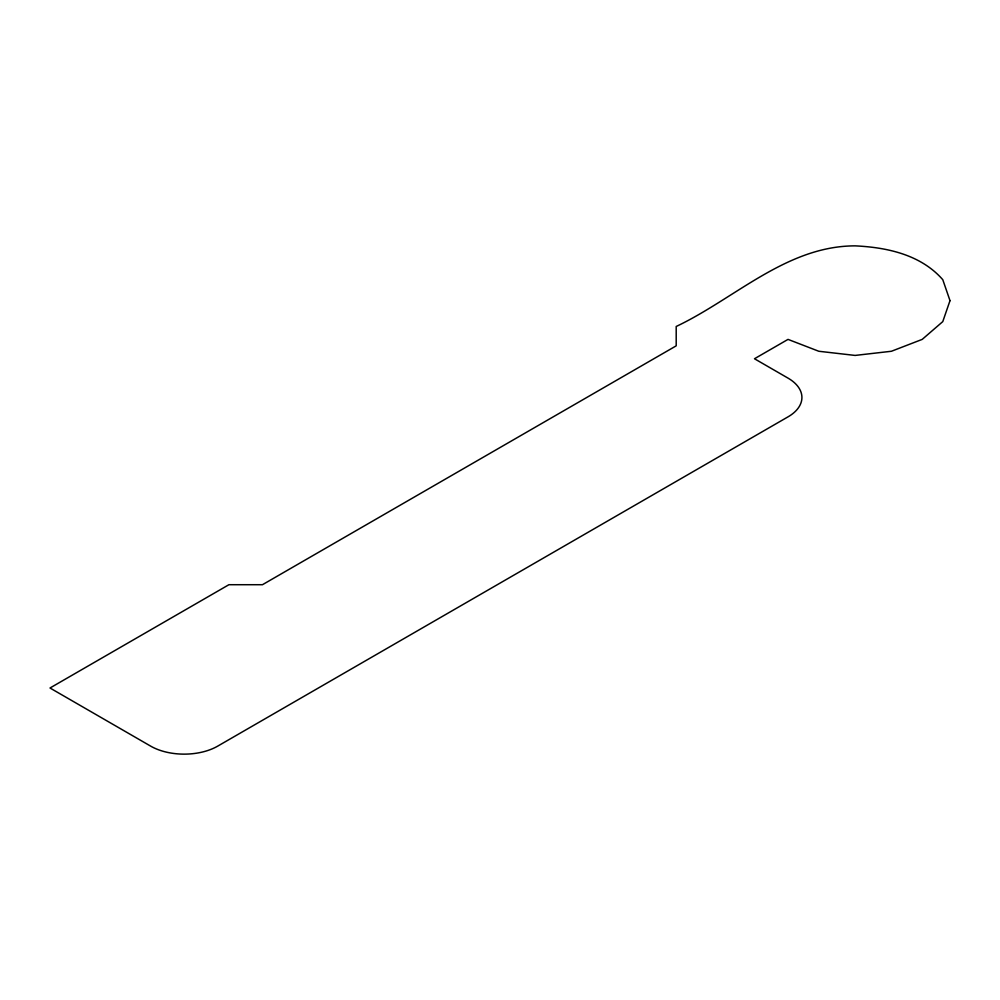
<?xml version="1.0" encoding="UTF-8"?>
<svg xmlns="http://www.w3.org/2000/svg" width="1000" height="1000" viewBox="0 0 1000 1000"><rect width="100%" height="100%" fill="white"/><g stroke="black" fill="none" stroke-linecap="round" stroke-linejoin="round"><path stroke-width="1.5" d="M950 300.65L942.775 321.613L922.212 339.387L891.425 351.262L855.113 355.425L818.8 351.262L788.025 339.387L754.475 358.75L788.025 378.125A47.438 27.387 0 0 1 788.025 416.85L217.738 746.112A47.438 27.387 0 0 1 150.638 746.112L50 688L228.912 584.712L262.462 584.712L676.2 345.838L676.2 326.475C734.862 298.712 786.55 245.938 855.113 245.863C887 247.362 920.837 254.638 942.775 279.688L950 300.65"/></g></svg>
